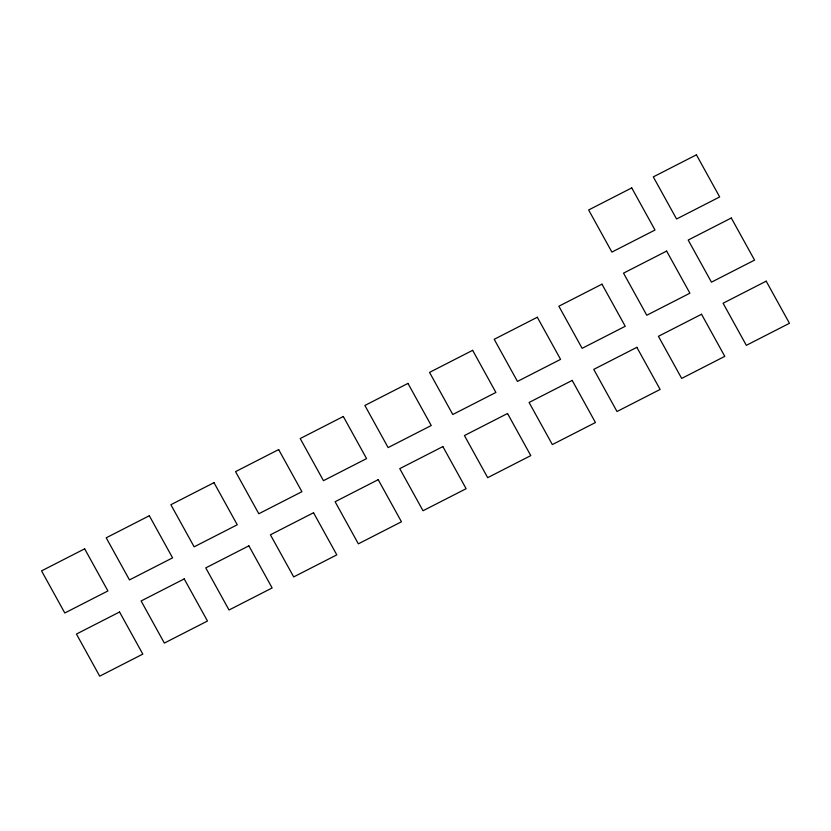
<?xml version="1.0" encoding="UTF-8"?>
<svg xmlns="http://www.w3.org/2000/svg" width="831" height="831" viewBox="0 0 831 831"><rect width="100%" height="100%" fill="white"/><g stroke="black" fill="none" stroke-linecap="round" stroke-linejoin="round"><path stroke-width="1.25" d="M631.747 187.91L588.639 209.973L611.896 252.084L655.005 230.031L631.747 187.91M696.42 154.826L653.301 176.889L676.569 219L719.677 196.947L696.42 154.826M84.658 548.834L41.55 570.887L64.808 612.998L107.916 590.945L84.658 548.834M149.32 515.75L106.212 537.802L129.47 579.913L172.578 557.861L149.32 515.75M213.993 482.666L170.874 504.718L194.142 546.829L237.251 524.777L213.993 482.666M278.655 449.581L235.547 471.634L258.805 513.755L301.913 491.692L278.655 449.581M343.317 416.497L300.209 438.55L323.467 480.671L366.575 458.608L343.317 416.497M407.979 383.413L364.871 405.466L388.129 447.587L431.237 425.534L407.979 383.413M472.642 350.329L429.534 372.392L452.791 414.503L495.899 392.45L472.642 350.329M537.314 317.245L494.196 339.308L517.464 381.419L560.572 359.366L537.314 317.245M601.976 284.171L558.868 306.224L582.126 348.334L625.234 326.282L601.976 284.171M666.639 251.087L623.53 273.139L646.788 315.25L689.896 293.198L666.639 251.087M731.301 218.002L688.193 240.055L711.45 282.166L754.558 260.113L731.301 218.002M119.55 612L76.442 634.053L99.699 676.174L142.807 654.111L119.55 612M184.212 578.916L141.104 600.969L164.361 643.09L207.47 621.027L184.212 578.916M248.874 545.832L205.766 567.895L229.024 610.006L272.132 587.953L248.874 545.832M313.536 512.748L270.428 534.811L293.686 576.922L336.804 554.869L313.536 512.748M378.209 479.674L335.101 501.727L358.358 543.838L401.466 521.785L378.209 479.674M442.871 446.59L399.763 468.642L423.021 510.753L466.129 488.701L442.871 446.59M507.533 413.506L464.425 435.558L487.683 477.669L530.791 455.617L507.533 413.506M572.195 380.421L529.087 402.474L552.345 444.585L595.453 422.532L572.195 380.421M636.858 347.337L593.75 369.39L617.007 411.511L660.126 389.448L636.858 347.337M701.53 314.253L658.422 336.306L681.68 378.427L724.788 356.364L701.53 314.253M766.192 281.169L723.084 303.232L746.342 345.343L789.45 323.29L766.192 281.169"/></g></svg>
